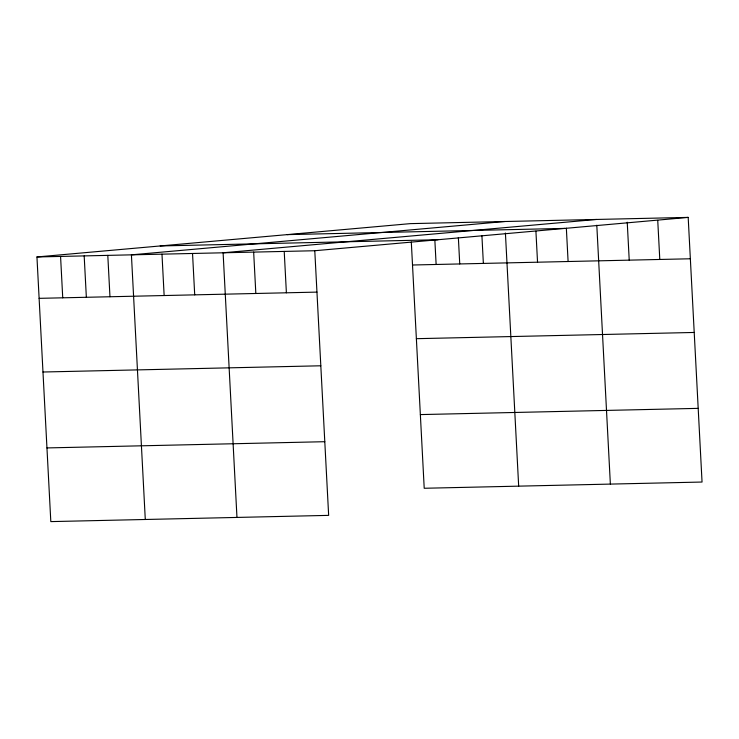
<?xml version="1.0" encoding="UTF-8"?>
<svg xmlns="http://www.w3.org/2000/svg" width="739" height="739" viewBox="0 0 739 739"><rect width="100%" height="100%" fill="white"/><g stroke="black" fill="none" stroke-linecap="round" stroke-linejoin="round"><path stroke-width="1.11" d="M688.185 217.395L314.786 250.733L328.652 515.369L50.815 521.605L36.95 256.96L410.348 223.631L688.185 217.395L702.05 482.04L424.214 488.267L411.309 242.013M504.811 221.506L131.413 254.844L145.287 519.48M596.493 219.455L223.104 252.784L236.97 517.429M287.12 234.623L564.956 228.397M160.169 245.958L438.005 239.732M36.95 256.96L314.786 250.733M412.51 265.005L690.346 258.779M39.121 298.344L316.957 292.108M416.371 338.684L694.207 332.458M42.982 372.013L320.818 365.787M420.352 414.588L698.189 408.362M46.954 447.926L324.791 441.7M657.738 220.379L659.788 259.463M627.235 222.217L629.222 260.146M596.798 225.201L610.368 484.091M566.351 228.185L568.097 261.514M535.914 231.168L537.539 262.206M505.411 233.007L518.676 486.151M481.92 235.833L483.361 263.417M458.356 237.515L459.741 263.943M434.865 240.341L436.13 264.479M284.219 251.417L286.39 292.801M253.662 252.101L255.833 293.485M192.537 253.477L194.708 294.852M161.98 254.161L164.141 295.535M107.802 255.371L109.963 296.755M84.181 255.906L86.352 297.281M60.57 256.433L62.732 297.808"/></g></svg>
